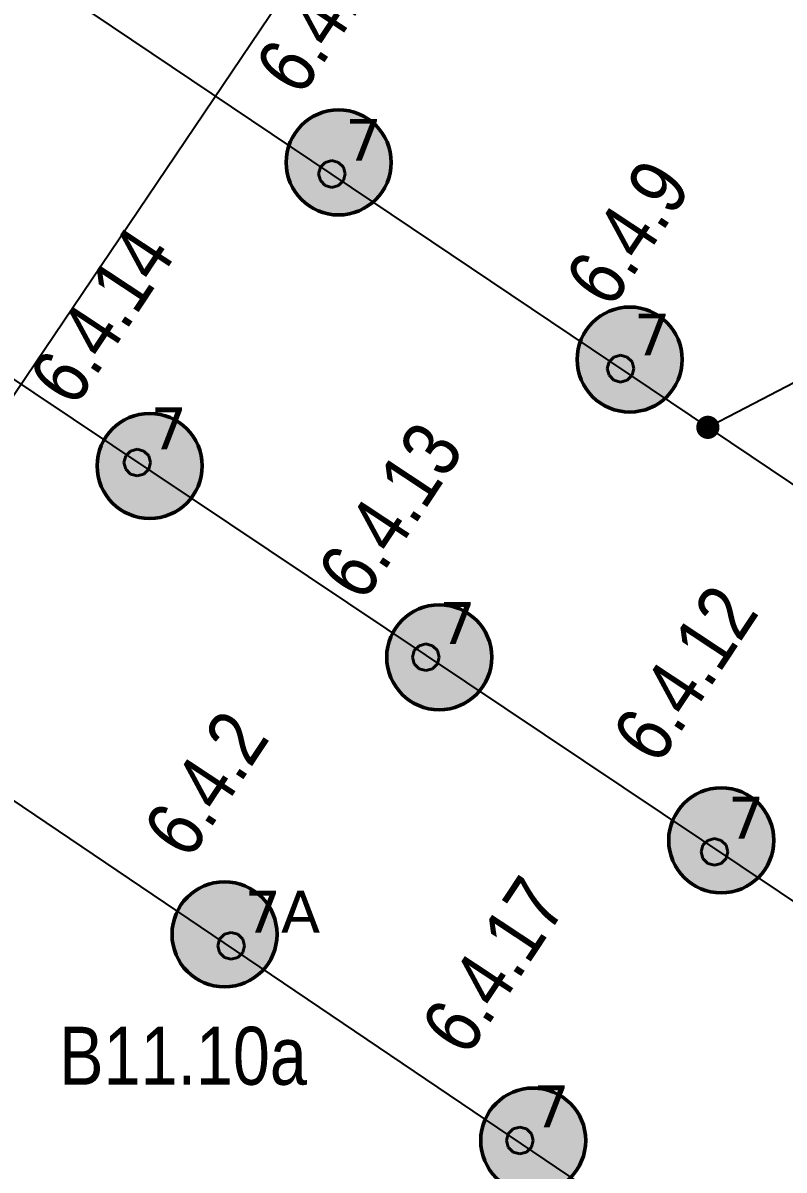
# Model space of a CAD drawing. Header units: millimetres. Extents: x -243740 to 150609, y -473655 to -165121.
# Drawn here: x 108792 to 112071, y -313636 to -308694 of the extents above; entities that cross this region are included whole.
import ezdxf
from ezdxf import colors
from ezdxf.entities.mleader import LeaderData, LeaderLine
from ezdxf.enums import TextEntityAlignment as Align
from ezdxf.math import Vec2, Vec3

# ---------------------------------------------------------------- set-up
doc = ezdxf.new("R2010")
doc.units = ezdxf.units.MM
doc.layers.add('_Гр.ЩД-1В.5.3.I4.7', color=6, linetype='Continuous')
doc.layers.add('_Гр.ЩД-1В.5.3.I4.8', color=6, linetype='Continuous')
for name, color, linetype, lineweight in [('_освещение_dali', 3, 'Continuous', 50), ('DLX_FL2_LUM 5', 5, 'Continuous', 40), ('Аварийное_овещение', 1, 'Continuous', 30)]:
    doc.layers.add(name, color=color, linetype=linetype, lineweight=lineweight)
doc.layers.add('DLX_FL1_LUM 9', color=7, linetype='Continuous', lineweight=40, true_color=0xf70808)
doc.styles.add('Arial Narrow_6', font='ARIALN.TTF', dxfattribs={"height": 193.245432})
doc.styles.add('ISOCPEUR', font='isocpeur.ttf')
doc.styles.get("Standard").update_dxf_attribs({"font": 'ARIALN.TTF'})
doc.styles.add('TableTextStyle', font='')
doc.styles.get('TableTextStyle').set_extended_font_data('VERDANA.TTF')
doc.linetypes.add('Truba', pattern='A,3e-05,[4,MSH_7,S=1,R=0,X=0,Y=0],-3.022072', length=3.022102)

# ---------------------------------------------------------------- blocks, each defined once
blk = doc.blocks.new('A$Caabd1818')
at = {"layer": 'DLX_FL1_LUM 9'}
for points in [[(105661.7, 84851.5, -2997), (105669.4, 84880.3, -2997)], [(105669.4, 84880.3, -2997), (105661.7, 84851.5, -2997)], [(105669.4, 84880.3, -2997), (105661.7, 84851.5, -2997)], [(105661.7, 84851.5, -2997), (105669.4, 84880.3, -2997)], [(105669.4, 84880.3, -2997), (105690.5, 84901.3, -2997)], [(105690.5, 84901.3, -2997), (105669.4, 84880.3, -2997)], [(105690.5, 84901.3, -2997), (105669.4, 84880.3, -2997)], [(105669.4, 84880.3, -2997), (105690.5, 84901.3, -2997)], [(105669.4, 84880.3, -2997), (105669.4, 84880.3, -2997)], [(105669.4, 84880.3, -2997), (105669.4, 84880.3, -2997)], [(105690.5, 84901.3, -2997), (105719.2, 84909, -2997)], [(105719.2, 84909, -2997), (105690.5, 84901.3, -2997)], [(105719.2, 84909, -2997), (105690.5, 84901.3, -2997)], [(105690.5, 84901.3, -2997), (105719.2, 84909, -2997)], [(105690.5, 84901.3, -2997), (105690.5, 84901.3, -2997)], [(105690.5, 84901.3, -2997), (105690.5, 84901.3, -2997)], [(105719.2, 84909, -2997), (105719.2, 84909, -2997)], [(105719.2, 84909, -2997), (105748, 84901.3, -2997)], [(105748, 84901.3, -2997), (105719.2, 84909, -2997)], [(105719.2, 84909, -2997), (105719.2, 84909, -2997)], [(105748, 84901.3, -2997), (105719.2, 84909, -2997)], [(105719.2, 84909, -2997), (105748, 84901.3, -2997)], [(105748, 84901.3, -2997), (105748, 84901.3, -2997)], [(105748, 84901.3, -2997), (105769, 84880.3, -2997)], [(105769, 84880.3, -2997), (105748, 84901.3, -2997)], [(105748, 84901.3, -2997), (105748, 84901.3, -2997)], [(105769, 84880.3, -2997), (105748, 84901.3, -2997)], [(105748, 84901.3, -2997), (105769, 84880.3, -2997)], [(105769, 84880.3, -2997), (105769, 84880.3, -2997)], [(105769, 84880.3, -2997), (105776.7, 84851.5, -2997)], [(105776.7, 84851.5, -2997), (105769, 84880.3, -2997)], [(105769, 84880.3, -2997), (105769, 84880.3, -2997)], [(105776.7, 84851.5, -2997), (105769, 84880.3, -2997)], [(105769, 84880.3, -2997), (105776.7, 84851.5, -2997)], [(105669.4, 84822.8, -2997), (105661.7, 84851.5, -2997)], [(105661.7, 84851.5, -2997), (105661.7, 84851.5, -2997)], [(105661.7, 84851.5, -2997), (105669.4, 84822.8, -2997)], [(105661.7, 84851.5, -2997), (105661.7, 84851.5, -2997)], [(105661.7, 84851.5, -2997), (105669.4, 84822.8, -2997)], [(105669.4, 84822.8, -2997), (105661.7, 84851.5, -2997)], [(105690.5, 84801.7, -2997), (105669.4, 84822.8, -2997)], [(105669.4, 84822.8, -2997), (105669.4, 84822.8, -2997)], [(105669.4, 84822.8, -2997), (105690.5, 84801.7, -2997)], [(105669.4, 84822.8, -2997), (105669.4, 84822.8, -2997)], [(105669.4, 84822.8, -2997), (105690.5, 84801.7, -2997)], [(105690.5, 84801.7, -2997), (105669.4, 84822.8, -2997)], [(105769, 84822.8, -2997), (105748, 84801.7, -2997)], [(105748, 84801.7, -2997), (105769, 84822.8, -2997)], [(105748, 84801.7, -2997), (105769, 84822.8, -2997)], [(105769, 84822.8, -2997), (105748, 84801.7, -2997)], [(105776.7, 84851.5, -2997), (105769, 84822.8, -2997)], [(105769, 84822.8, -2997), (105776.7, 84851.5, -2997)], [(105769, 84822.8, -2997), (105776.7, 84851.5, -2997)], [(105776.7, 84851.5, -2997), (105769, 84822.8, -2997)], [(105769, 84822.8, -2997), (105769, 84822.8, -2997)], [(105769, 84822.8, -2997), (105769, 84822.8, -2997)], [(105776.7, 84851.5, -2997), (105776.7, 84851.5, -2997)], [(105776.7, 84851.5, -2997), (105776.7, 84851.5, -2997)], [(105719.2, 84794, -2997), (105690.5, 84801.7, -2997)], [(105690.5, 84801.7, -2997), (105690.5, 84801.7, -2997)], [(105690.5, 84801.7, -2997), (105719.2, 84794, -2997)], [(105690.5, 84801.7, -2997), (105690.5, 84801.7, -2997)], [(105690.5, 84801.7, -2997), (105719.2, 84794, -2997)], [(105719.2, 84794, -2997), (105690.5, 84801.7, -2997)], [(105748, 84801.7, -2997), (105719.2, 84794, -2997)], [(105719.2, 84794, -2997), (105748, 84801.7, -2997)], [(105719.2, 84794, -2997), (105748, 84801.7, -2997)], [(105748, 84801.7, -2997), (105719.2, 84794, -2997)], [(105719.2, 84794, -2997), (105719.2, 84794, -2997)], [(105719.2, 84794, -2997), (105719.2, 84794, -2997)], [(105748, 84801.7, -2997), (105748, 84801.7, -2997)], [(105748, 84801.7, -2997), (105748, 84801.7, -2997)]]:
    blk.add_polyline3d(points, dxfattribs=at)
at = {"layer": 'DLX_FL2_LUM 5'}
for points in [[(106124.5, 88227.2, -2997), (106153.3, 88234.9, -2997)], [(106153.3, 88234.9, -2997), (106124.5, 88227.2, -2997)], [(106153.3, 88234.9, -2997), (106124.5, 88227.2, -2997)], [(106124.5, 88227.2, -2997), (106153.3, 88234.9, -2997)], [(106153.3, 88234.9, -2997), (106153.3, 88234.9, -2997)], [(106153.3, 88234.9, -2997), (106182, 88227.2, -2997)], [(106182, 88227.2, -2997), (106153.3, 88234.9, -2997)], [(106153.3, 88234.9, -2997), (106153.3, 88234.9, -2997)], [(106182, 88227.2, -2997), (106153.3, 88234.9, -2997)], [(106153.3, 88234.9, -2997), (106182, 88227.2, -2997)], [(106095.8, 88177.4, -2997), (106103.5, 88206.2, -2997)], [(106103.5, 88206.2, -2997), (106095.8, 88177.4, -2997)], [(106103.5, 88206.2, -2997), (106095.8, 88177.4, -2997)], [(106095.8, 88177.4, -2997), (106103.5, 88206.2, -2997)], [(106103.5, 88206.2, -2997), (106124.5, 88227.2, -2997)], [(106124.5, 88227.2, -2997), (106103.5, 88206.2, -2997)], [(106124.5, 88227.2, -2997), (106103.5, 88206.2, -2997)], [(106103.5, 88206.2, -2997), (106124.5, 88227.2, -2997)], [(106103.5, 88206.2, -2997), (106103.5, 88206.2, -2997)], [(106103.5, 88206.2, -2997), (106103.5, 88206.2, -2997)], [(106124.5, 88227.2, -2997), (106124.5, 88227.2, -2997)], [(106124.5, 88227.2, -2997), (106124.5, 88227.2, -2997)], [(106182, 88227.2, -2997), (106182, 88227.2, -2997)], [(106182, 88227.2, -2997), (106203.1, 88206.2, -2997)], [(106203.1, 88206.2, -2997), (106182, 88227.2, -2997)], [(106182, 88227.2, -2997), (106182, 88227.2, -2997)], [(106203.1, 88206.2, -2997), (106182, 88227.2, -2997)], [(106182, 88227.2, -2997), (106203.1, 88206.2, -2997)], [(106203.1, 88206.2, -2997), (106203.1, 88206.2, -2997)], [(106203.1, 88206.2, -2997), (106210.8, 88177.4, -2997)], [(106210.8, 88177.4, -2997), (106203.1, 88206.2, -2997)], [(106203.1, 88206.2, -2997), (106203.1, 88206.2, -2997)], [(106210.8, 88177.4, -2997), (106203.1, 88206.2, -2997)], [(106203.1, 88206.2, -2997), (106210.8, 88177.4, -2997)], [(106103.5, 88148.7, -2997), (106095.8, 88177.4, -2997)], [(106095.8, 88177.4, -2997), (106095.8, 88177.4, -2997)], [(106095.8, 88177.4, -2997), (106103.5, 88148.7, -2997)], [(106095.8, 88177.4, -2997), (106095.8, 88177.4, -2997)], [(106095.8, 88177.4, -2997), (106103.5, 88148.7, -2997)], [(106103.5, 88148.7, -2997), (106095.8, 88177.4, -2997)], [(106124.5, 88127.6, -2997), (106103.5, 88148.7, -2997)], [(106103.5, 88148.7, -2997), (106103.5, 88148.7, -2997)], [(106103.5, 88148.7, -2997), (106124.5, 88127.6, -2997)], [(106103.5, 88148.7, -2997), (106103.5, 88148.7, -2997)], [(106103.5, 88148.7, -2997), (106124.5, 88127.6, -2997)], [(106124.5, 88127.6, -2997), (106103.5, 88148.7, -2997)], [(106203.1, 88148.7, -2997), (106182, 88127.6, -2997)], [(106182, 88127.6, -2997), (106203.1, 88148.7, -2997)], [(106182, 88127.6, -2997), (106203.1, 88148.7, -2997)], [(106203.1, 88148.7, -2997), (106182, 88127.6, -2997)], [(106210.8, 88177.4, -2997), (106203.1, 88148.7, -2997)], [(106203.1, 88148.7, -2997), (106210.8, 88177.4, -2997)], [(106203.1, 88148.7, -2997), (106210.8, 88177.4, -2997)], [(106210.8, 88177.4, -2997), (106203.1, 88148.7, -2997)], [(106203.1, 88148.7, -2997), (106203.1, 88148.7, -2997)], [(106203.1, 88148.7, -2997), (106203.1, 88148.7, -2997)], [(106210.8, 88177.4, -2997), (106210.8, 88177.4, -2997)], [(106210.8, 88177.4, -2997), (106210.8, 88177.4, -2997)], [(106153.3, 88119.9, -2997), (106124.5, 88127.6, -2997)], [(106124.5, 88127.6, -2997), (106124.5, 88127.6, -2997)], [(106124.5, 88127.6, -2997), (106153.3, 88119.9, -2997)], [(106124.5, 88127.6, -2997), (106124.5, 88127.6, -2997)], [(106124.5, 88127.6, -2997), (106153.3, 88119.9, -2997)], [(106153.3, 88119.9, -2997), (106124.5, 88127.6, -2997)], [(106182, 88127.6, -2997), (106153.3, 88119.9, -2997)], [(106153.3, 88119.9, -2997), (106182, 88127.6, -2997)], [(106153.3, 88119.9, -2997), (106182, 88127.6, -2997)], [(106182, 88127.6, -2997), (106153.3, 88119.9, -2997)], [(106153.3, 88119.9, -2997), (106153.3, 88119.9, -2997)], [(106153.3, 88119.9, -2997), (106153.3, 88119.9, -2997)], [(106182, 88127.6, -2997), (106182, 88127.6, -2997)], [(106182, 88127.6, -2997), (106182, 88127.6, -2997)], [(107347, 87367.4, -2997), (107368.1, 87388.4, -2997)], [(107368.1, 87388.4, -2997), (107347, 87367.4, -2997)], [(107368.1, 87388.4, -2997), (107347, 87367.4, -2997)], [(107347, 87367.4, -2997), (107368.1, 87388.4, -2997)], [(107368.1, 87388.4, -2997), (107396.8, 87396.1, -2997)], [(107396.8, 87396.1, -2997), (107368.1, 87388.4, -2997)], [(107396.8, 87396.1, -2997), (107368.1, 87388.4, -2997)], [(107368.1, 87388.4, -2997), (107396.8, 87396.1, -2997)], [(107368.1, 87388.4, -2997), (107368.1, 87388.4, -2997)], [(107368.1, 87388.4, -2997), (107368.1, 87388.4, -2997)], [(107396.8, 87396.1, -2997), (107396.8, 87396.1, -2997)], [(107396.8, 87396.1, -2997), (107425.6, 87388.4, -2997)], [(107425.6, 87388.4, -2997), (107396.8, 87396.1, -2997)], [(107396.8, 87396.1, -2997), (107396.8, 87396.1, -2997)], [(107425.6, 87388.4, -2997), (107396.8, 87396.1, -2997)], [(107396.8, 87396.1, -2997), (107425.6, 87388.4, -2997)], [(107425.6, 87388.4, -2997), (107425.6, 87388.4, -2997)], [(107425.6, 87388.4, -2997), (107446.6, 87367.4, -2997)], [(107446.6, 87367.4, -2997), (107425.6, 87388.4, -2997)], [(107425.6, 87388.4, -2997), (107425.6, 87388.4, -2997)], [(107446.6, 87367.4, -2997), (107425.6, 87388.4, -2997)], [(107425.6, 87388.4, -2997), (107446.6, 87367.4, -2997)], [(107339.3, 87338.6, -2997), (107347, 87367.4, -2997)], [(107347, 87367.4, -2997), (107339.3, 87338.6, -2997)], [(107347, 87367.4, -2997), (107339.3, 87338.6, -2997)], [(107339.3, 87338.6, -2997), (107347, 87367.4, -2997)], [(107347, 87309.9, -2997), (107339.3, 87338.6, -2997)], [(107339.3, 87338.6, -2997), (107339.3, 87338.6, -2997)], [(107339.3, 87338.6, -2997), (107347, 87309.9, -2997)], [(107339.3, 87338.6, -2997), (107339.3, 87338.6, -2997)], [(107339.3, 87338.6, -2997), (107347, 87309.9, -2997)], [(107347, 87309.9, -2997), (107339.3, 87338.6, -2997)], [(107347, 87367.4, -2997), (107347, 87367.4, -2997)], [(107347, 87367.4, -2997), (107347, 87367.4, -2997)], [(107446.6, 87367.4, -2997), (107446.6, 87367.4, -2997)], [(107446.6, 87367.4, -2997), (107454.3, 87338.6, -2997)], [(107454.3, 87338.6, -2997), (107446.6, 87367.4, -2997)], [(107446.6, 87367.4, -2997), (107446.6, 87367.4, -2997)], [(107454.3, 87338.6, -2997), (107446.6, 87367.4, -2997)], [(107446.6, 87367.4, -2997), (107454.3, 87338.6, -2997)], [(107454.3, 87338.6, -2997), (107446.6, 87309.9, -2997)], [(107446.6, 87309.9, -2997), (107454.3, 87338.6, -2997)], [(107446.6, 87309.9, -2997), (107454.3, 87338.6, -2997)], [(107454.3, 87338.6, -2997), (107446.6, 87309.9, -2997)], [(107454.3, 87338.6, -2997), (107454.3, 87338.6, -2997)], [(107454.3, 87338.6, -2997), (107454.3, 87338.6, -2997)], [(107368.1, 87288.8, -2997), (107347, 87309.9, -2997)], [(107347, 87309.9, -2997), (107347, 87309.9, -2997)], [(107347, 87309.9, -2997), (107368.1, 87288.8, -2997)], [(107347, 87309.9, -2997), (107347, 87309.9, -2997)], [(107347, 87309.9, -2997), (107368.1, 87288.8, -2997)], [(107368.1, 87288.8, -2997), (107347, 87309.9, -2997)], [(107396.8, 87281.1, -2997), (107368.1, 87288.8, -2997)], [(107368.1, 87288.8, -2997), (107368.1, 87288.8, -2997)], [(107368.1, 87288.8, -2997), (107396.8, 87281.1, -2997)], [(107368.1, 87288.8, -2997), (107368.1, 87288.8, -2997)], [(107368.1, 87288.8, -2997), (107396.8, 87281.1, -2997)], [(107396.8, 87281.1, -2997), (107368.1, 87288.8, -2997)], [(107425.6, 87288.8, -2997), (107396.8, 87281.1, -2997)], [(107396.8, 87281.1, -2997), (107425.6, 87288.8, -2997)], [(107396.8, 87281.1, -2997), (107425.6, 87288.8, -2997)], [(107425.6, 87288.8, -2997), (107396.8, 87281.1, -2997)], [(107446.6, 87309.9, -2997), (107425.6, 87288.8, -2997)], [(107425.6, 87288.8, -2997), (107446.6, 87309.9, -2997)], [(107425.6, 87288.8, -2997), (107446.6, 87309.9, -2997)], [(107446.6, 87309.9, -2997), (107425.6, 87288.8, -2997)], [(107425.6, 87288.8, -2997), (107425.6, 87288.8, -2997)], [(107425.6, 87288.8, -2997), (107425.6, 87288.8, -2997)], [(107446.6, 87309.9, -2997), (107446.6, 87309.9, -2997)], [(107446.6, 87309.9, -2997), (107446.6, 87309.9, -2997)], [(107396.8, 87281.1, -2997), (107396.8, 87281.1, -2997)], [(107396.8, 87281.1, -2997), (107396.8, 87281.1, -2997)], [(105257, 86933.9, -2997), (105264.7, 86962.6, -2997)], [(105264.7, 86962.6, -2997), (105257, 86933.9, -2997)], [(105264.7, 86962.6, -2997), (105257, 86933.9, -2997)], [(105257, 86933.9, -2997), (105264.7, 86962.6, -2997)], [(105264.7, 86962.6, -2997), (105285.7, 86983.7, -2997)], [(105285.7, 86983.7, -2997), (105264.7, 86962.6, -2997)], [(105285.7, 86983.7, -2997), (105264.7, 86962.6, -2997)], [(105264.7, 86962.6, -2997), (105285.7, 86983.7, -2997)], [(105264.7, 86962.6, -2997), (105264.7, 86962.6, -2997)], [(105264.7, 86962.6, -2997), (105264.7, 86962.6, -2997)], [(105285.7, 86983.7, -2997), (105314.5, 86991.4, -2997)], [(105314.5, 86991.4, -2997), (105285.7, 86983.7, -2997)], [(105314.5, 86991.4, -2997), (105285.7, 86983.7, -2997)], [(105285.7, 86983.7, -2997), (105314.5, 86991.4, -2997)], [(105285.7, 86983.7, -2997), (105285.7, 86983.7, -2997)], [(105285.7, 86983.7, -2997), (105285.7, 86983.7, -2997)], [(105314.5, 86991.4, -2997), (105314.5, 86991.4, -2997)], [(105314.5, 86991.4, -2997), (105343.2, 86983.7, -2997)], [(105343.2, 86983.7, -2997), (105314.5, 86991.4, -2997)], [(105314.5, 86991.4, -2997), (105314.5, 86991.4, -2997)], [(105343.2, 86983.7, -2997), (105314.5, 86991.4, -2997)], [(105314.5, 86991.4, -2997), (105343.2, 86983.7, -2997)], [(105343.2, 86983.7, -2997), (105343.2, 86983.7, -2997)], [(105343.2, 86983.7, -2997), (105364.3, 86962.6, -2997)], [(105364.3, 86962.6, -2997), (105343.2, 86983.7, -2997)], [(105343.2, 86983.7, -2997), (105343.2, 86983.7, -2997)], [(105364.3, 86962.6, -2997), (105343.2, 86983.7, -2997)], [(105343.2, 86983.7, -2997), (105364.3, 86962.6, -2997)], [(105364.3, 86962.6, -2997), (105364.3, 86962.6, -2997)], [(105364.3, 86962.6, -2997), (105372, 86933.9, -2997)], [(105372, 86933.9, -2997), (105364.3, 86962.6, -2997)], [(105364.3, 86962.6, -2997), (105364.3, 86962.6, -2997)], [(105372, 86933.9, -2997), (105364.3, 86962.6, -2997)], [(105364.3, 86962.6, -2997), (105372, 86933.9, -2997)], [(105264.7, 86905.1, -2997), (105257, 86933.9, -2997)], [(105257, 86933.9, -2997), (105257, 86933.9, -2997)], [(105257, 86933.9, -2997), (105264.7, 86905.1, -2997)], [(105257, 86933.9, -2997), (105257, 86933.9, -2997)], [(105257, 86933.9, -2997), (105264.7, 86905.1, -2997)], [(105264.7, 86905.1, -2997), (105257, 86933.9, -2997)], [(105285.7, 86884.1, -2997), (105264.7, 86905.1, -2997)], [(105264.7, 86905.1, -2997), (105264.7, 86905.1, -2997)], [(105264.7, 86905.1, -2997), (105285.7, 86884.1, -2997)], [(105264.7, 86905.1, -2997), (105264.7, 86905.1, -2997)], [(105264.7, 86905.1, -2997), (105285.7, 86884.1, -2997)], [(105285.7, 86884.1, -2997), (105264.7, 86905.1, -2997)], [(105364.3, 86905.1, -2997), (105343.2, 86884.1, -2997)], [(105343.2, 86884.1, -2997), (105364.3, 86905.1, -2997)], [(105343.2, 86884.1, -2997), (105364.3, 86905.1, -2997)], [(105364.3, 86905.1, -2997), (105343.2, 86884.1, -2997)], [(105372, 86933.9, -2997), (105364.3, 86905.1, -2997)], [(105364.3, 86905.1, -2997), (105372, 86933.9, -2997)], [(105364.3, 86905.1, -2997), (105372, 86933.9, -2997)], [(105372, 86933.9, -2997), (105364.3, 86905.1, -2997)], [(105364.3, 86905.1, -2997), (105364.3, 86905.1, -2997)], [(105364.3, 86905.1, -2997), (105364.3, 86905.1, -2997)], [(105372, 86933.9, -2997), (105372, 86933.9, -2997)], [(105372, 86933.9, -2997), (105372, 86933.9, -2997)], [(105314.5, 86876.4, -2997), (105285.7, 86884.1, -2997)], [(105285.7, 86884.1, -2997), (105285.7, 86884.1, -2997)], [(105285.7, 86884.1, -2997), (105314.5, 86876.4, -2997)], [(105285.7, 86884.1, -2997), (105285.7, 86884.1, -2997)], [(105285.7, 86884.1, -2997), (105314.5, 86876.4, -2997)], [(105314.5, 86876.4, -2997), (105285.7, 86884.1, -2997)], [(105343.2, 86884.1, -2997), (105314.5, 86876.4, -2997)], [(105314.5, 86876.4, -2997), (105343.2, 86884.1, -2997)], [(105314.5, 86876.4, -2997), (105343.2, 86884.1, -2997)], [(105343.2, 86884.1, -2997), (105314.5, 86876.4, -2997)], [(105314.5, 86876.4, -2997), (105314.5, 86876.4, -2997)], [(105314.5, 86876.4, -2997), (105314.5, 86876.4, -2997)], [(105343.2, 86884.1, -2997), (105343.2, 86884.1, -2997)], [(105343.2, 86884.1, -2997), (105343.2, 86884.1, -2997)], [(106529.3, 86144.9, -2997), (106558, 86152.6, -2997)], [(106558, 86152.6, -2997), (106529.3, 86144.9, -2997)], [(106558, 86152.6, -2997), (106529.3, 86144.9, -2997)], [(106529.3, 86144.9, -2997), (106558, 86152.6, -2997)], [(106558, 86152.6, -2997), (106558, 86152.6, -2997)], [(106558, 86152.6, -2997), (106586.8, 86144.9, -2997)], [(106586.8, 86144.9, -2997), (106558, 86152.6, -2997)], [(106558, 86152.6, -2997), (106558, 86152.6, -2997)], [(106586.8, 86144.9, -2997), (106558, 86152.6, -2997)], [(106558, 86152.6, -2997), (106586.8, 86144.9, -2997)], [(106500.5, 86095.1, -2997), (106508.2, 86123.8, -2997)], [(106508.2, 86123.8, -2997), (106500.5, 86095.1, -2997)], [(106508.2, 86123.8, -2997), (106500.5, 86095.1, -2997)], [(106500.5, 86095.1, -2997), (106508.2, 86123.8, -2997)], [(106508.2, 86123.8, -2997), (106529.3, 86144.9, -2997)], [(106529.3, 86144.9, -2997), (106508.2, 86123.8, -2997)], [(106529.3, 86144.9, -2997), (106508.2, 86123.8, -2997)], [(106508.2, 86123.8, -2997), (106529.3, 86144.9, -2997)], [(106508.2, 86123.8, -2997), (106508.2, 86123.8, -2997)], [(106508.2, 86123.8, -2997), (106508.2, 86123.8, -2997)], [(106529.3, 86144.9, -2997), (106529.3, 86144.9, -2997)], [(106529.3, 86144.9, -2997), (106529.3, 86144.9, -2997)], [(106586.8, 86144.9, -2997), (106586.8, 86144.9, -2997)], [(106586.8, 86144.9, -2997), (106607.8, 86123.8, -2997)], [(106607.8, 86123.8, -2997), (106586.8, 86144.9, -2997)], [(106586.8, 86144.9, -2997), (106586.8, 86144.9, -2997)], [(106607.8, 86123.8, -2997), (106586.8, 86144.9, -2997)], [(106586.8, 86144.9, -2997), (106607.8, 86123.8, -2997)], [(106607.8, 86123.8, -2997), (106607.8, 86123.8, -2997)], [(106607.8, 86123.8, -2997), (106615.5, 86095.1, -2997)], [(106615.5, 86095.1, -2997), (106607.8, 86123.8, -2997)], [(106607.8, 86123.8, -2997), (106607.8, 86123.8, -2997)], [(106615.5, 86095.1, -2997), (106607.8, 86123.8, -2997)], [(106607.8, 86123.8, -2997), (106615.5, 86095.1, -2997)], [(106508.2, 86066.3, -2997), (106500.5, 86095.1, -2997)], [(106500.5, 86095.1, -2997), (106500.5, 86095.1, -2997)], [(106500.5, 86095.1, -2997), (106508.2, 86066.3, -2997)], [(106500.5, 86095.1, -2997), (106500.5, 86095.1, -2997)], [(106500.5, 86095.1, -2997), (106508.2, 86066.3, -2997)], [(106508.2, 86066.3, -2997), (106500.5, 86095.1, -2997)], [(106529.3, 86045.3, -2997), (106508.2, 86066.3, -2997)], [(106508.2, 86066.3, -2997), (106508.2, 86066.3, -2997)], [(106508.2, 86066.3, -2997), (106529.3, 86045.3, -2997)], [(106508.2, 86066.3, -2997), (106508.2, 86066.3, -2997)], [(106508.2, 86066.3, -2997), (106529.3, 86045.3, -2997)], [(106529.3, 86045.3, -2997), (106508.2, 86066.3, -2997)], [(106607.8, 86066.3, -2997), (106586.8, 86045.3, -2997)], [(106586.8, 86045.3, -2997), (106607.8, 86066.3, -2997)], [(106586.8, 86045.3, -2997), (106607.8, 86066.3, -2997)], [(106607.8, 86066.3, -2997), (106586.8, 86045.3, -2997)], [(106615.5, 86095.1, -2997), (106607.8, 86066.3, -2997)], [(106607.8, 86066.3, -2997), (106615.5, 86095.1, -2997)], [(106607.8, 86066.3, -2997), (106615.5, 86095.1, -2997)], [(106615.5, 86095.1, -2997), (106607.8, 86066.3, -2997)], [(106607.8, 86066.3, -2997), (106607.8, 86066.3, -2997)], [(106607.8, 86066.3, -2997), (106607.8, 86066.3, -2997)], [(106615.5, 86095.1, -2997), (106615.5, 86095.1, -2997)], [(106615.5, 86095.1, -2997), (106615.5, 86095.1, -2997)], [(106558, 86037.6, -2997), (106529.3, 86045.3, -2997)], [(106529.3, 86045.3, -2997), (106529.3, 86045.3, -2997)], [(106529.3, 86045.3, -2997), (106558, 86037.6, -2997)], [(106529.3, 86045.3, -2997), (106529.3, 86045.3, -2997)], [(106529.3, 86045.3, -2997), (106558, 86037.6, -2997)], [(106558, 86037.6, -2997), (106529.3, 86045.3, -2997)], [(106586.8, 86045.3, -2997), (106558, 86037.6, -2997)], [(106558, 86037.6, -2997), (106586.8, 86045.3, -2997)], [(106558, 86037.6, -2997), (106586.8, 86045.3, -2997)], [(106586.8, 86045.3, -2997), (106558, 86037.6, -2997)], [(106558, 86037.6, -2997), (106558, 86037.6, -2997)], [(106558, 86037.6, -2997), (106558, 86037.6, -2997)], [(106586.8, 86045.3, -2997), (106586.8, 86045.3, -2997)], [(106586.8, 86045.3, -2997), (106586.8, 86045.3, -2997)], [(107772.8, 85306.1, -2997), (107801.6, 85313.8, -2997)], [(107801.6, 85313.8, -2997), (107772.8, 85306.1, -2997)], [(107801.6, 85313.8, -2997), (107772.8, 85306.1, -2997)], [(107772.8, 85306.1, -2997), (107801.6, 85313.8, -2997)], [(107801.6, 85313.8, -2997), (107801.6, 85313.8, -2997)], [(107801.6, 85313.8, -2997), (107830.3, 85306.1, -2997)], [(107830.3, 85306.1, -2997), (107801.6, 85313.8, -2997)], [(107801.6, 85313.8, -2997), (107801.6, 85313.8, -2997)], [(107830.3, 85306.1, -2997), (107801.6, 85313.8, -2997)], [(107801.6, 85313.8, -2997), (107830.3, 85306.1, -2997)], [(107744.1, 85256.3, -2997), (107751.8, 85285, -2997)], [(107751.8, 85285, -2997), (107744.1, 85256.3, -2997)], [(107751.8, 85285, -2997), (107744.1, 85256.3, -2997)], [(107744.1, 85256.3, -2997), (107751.8, 85285, -2997)], [(107751.8, 85285, -2997), (107772.8, 85306.1, -2997)], [(107772.8, 85306.1, -2997), (107751.8, 85285, -2997)], [(107772.8, 85306.1, -2997), (107751.8, 85285, -2997)], [(107751.8, 85285, -2997), (107772.8, 85306.1, -2997)], [(107751.8, 85285, -2997), (107751.8, 85285, -2997)], [(107751.8, 85285, -2997), (107751.8, 85285, -2997)], [(107772.8, 85306.1, -2997), (107772.8, 85306.1, -2997)], [(107772.8, 85306.1, -2997), (107772.8, 85306.1, -2997)], [(107830.3, 85306.1, -2997), (107830.3, 85306.1, -2997)], [(107830.3, 85306.1, -2997), (107851.4, 85285, -2997)], [(107851.4, 85285, -2997), (107830.3, 85306.1, -2997)], [(107830.3, 85306.1, -2997), (107830.3, 85306.1, -2997)], [(107851.4, 85285, -2997), (107830.3, 85306.1, -2997)], [(107830.3, 85306.1, -2997), (107851.4, 85285, -2997)], [(107851.4, 85285, -2997), (107851.4, 85285, -2997)], [(107851.4, 85285, -2997), (107859.1, 85256.3, -2997)], [(107859.1, 85256.3, -2997), (107851.4, 85285, -2997)], [(107851.4, 85285, -2997), (107851.4, 85285, -2997)], [(107859.1, 85256.3, -2997), (107851.4, 85285, -2997)], [(107851.4, 85285, -2997), (107859.1, 85256.3, -2997)], [(107751.8, 85227.5, -2997), (107744.1, 85256.3, -2997)], [(107744.1, 85256.3, -2997), (107744.1, 85256.3, -2997)], [(107744.1, 85256.3, -2997), (107751.8, 85227.5, -2997)], [(107744.1, 85256.3, -2997), (107744.1, 85256.3, -2997)], [(107744.1, 85256.3, -2997), (107751.8, 85227.5, -2997)], [(107751.8, 85227.5, -2997), (107744.1, 85256.3, -2997)], [(107772.8, 85206.5, -2997), (107751.8, 85227.5, -2997)], [(107751.8, 85227.5, -2997), (107751.8, 85227.5, -2997)], [(107751.8, 85227.5, -2997), (107772.8, 85206.5, -2997)], [(107751.8, 85227.5, -2997), (107751.8, 85227.5, -2997)], [(107751.8, 85227.5, -2997), (107772.8, 85206.5, -2997)], [(107772.8, 85206.5, -2997), (107751.8, 85227.5, -2997)], [(107851.4, 85227.5, -2997), (107830.3, 85206.5, -2997)], [(107830.3, 85206.5, -2997), (107851.4, 85227.5, -2997)], [(107830.3, 85206.5, -2997), (107851.4, 85227.5, -2997)], [(107851.4, 85227.5, -2997), (107830.3, 85206.5, -2997)], [(107859.1, 85256.3, -2997), (107851.4, 85227.5, -2997)], [(107851.4, 85227.5, -2997), (107859.1, 85256.3, -2997)], [(107851.4, 85227.5, -2997), (107859.1, 85256.3, -2997)], [(107859.1, 85256.3, -2997), (107851.4, 85227.5, -2997)], [(107851.4, 85227.5, -2997), (107851.4, 85227.5, -2997)], [(107851.4, 85227.5, -2997), (107851.4, 85227.5, -2997)], [(107859.1, 85256.3, -2997), (107859.1, 85256.3, -2997)], [(107859.1, 85256.3, -2997), (107859.1, 85256.3, -2997)], [(107801.6, 85198.8, -2997), (107772.8, 85206.5, -2997)], [(107772.8, 85206.5, -2997), (107772.8, 85206.5, -2997)], [(107772.8, 85206.5, -2997), (107801.6, 85198.8, -2997)], [(107772.8, 85206.5, -2997), (107772.8, 85206.5, -2997)], [(107772.8, 85206.5, -2997), (107801.6, 85198.8, -2997)], [(107801.6, 85198.8, -2997), (107772.8, 85206.5, -2997)], [(107830.3, 85206.5, -2997), (107801.6, 85198.8, -2997)], [(107801.6, 85198.8, -2997), (107830.3, 85206.5, -2997)], [(107801.6, 85198.8, -2997), (107830.3, 85206.5, -2997)], [(107830.3, 85206.5, -2997), (107801.6, 85198.8, -2997)], [(107801.6, 85198.8, -2997), (107801.6, 85198.8, -2997)], [(107801.6, 85198.8, -2997), (107801.6, 85198.8, -2997)], [(107830.3, 85206.5, -2997), (107830.3, 85206.5, -2997)], [(107830.3, 85206.5, -2997), (107830.3, 85206.5, -2997)], [(106905.3, 84012.7, -2997), (106913, 84041.5, -2997)], [(106913, 84041.5, -2997), (106905.3, 84012.7, -2997)], [(106913, 84041.5, -2997), (106905.3, 84012.7, -2997)], [(106905.3, 84012.7, -2997), (106913, 84041.5, -2997)], [(106913, 84041.5, -2997), (106934, 84062.5, -2997)], [(106934, 84062.5, -2997), (106913, 84041.5, -2997)], [(106934, 84062.5, -2997), (106913, 84041.5, -2997)], [(106913, 84041.5, -2997), (106934, 84062.5, -2997)], [(106913, 84041.5, -2997), (106913, 84041.5, -2997)], [(106913, 84041.5, -2997), (106913, 84041.5, -2997)], [(106934, 84062.5, -2997), (106962.8, 84070.2, -2997)], [(106962.8, 84070.2, -2997), (106934, 84062.5, -2997)], [(106962.8, 84070.2, -2997), (106934, 84062.5, -2997)], [(106934, 84062.5, -2997), (106962.8, 84070.2, -2997)], [(106934, 84062.5, -2997), (106934, 84062.5, -2997)], [(106934, 84062.5, -2997), (106934, 84062.5, -2997)], [(106962.8, 84070.2, -2997), (106962.8, 84070.2, -2997)], [(106962.8, 84070.2, -2997), (106991.5, 84062.5, -2997)], [(106991.5, 84062.5, -2997), (106962.8, 84070.2, -2997)], [(106962.8, 84070.2, -2997), (106962.8, 84070.2, -2997)], [(106991.5, 84062.5, -2997), (106962.8, 84070.2, -2997)], [(106962.8, 84070.2, -2997), (106991.5, 84062.5, -2997)], [(106991.5, 84062.5, -2997), (106991.5, 84062.5, -2997)], [(106991.5, 84062.5, -2997), (107012.6, 84041.5, -2997)], [(107012.6, 84041.5, -2997), (106991.5, 84062.5, -2997)], [(106991.5, 84062.5, -2997), (106991.5, 84062.5, -2997)], [(107012.6, 84041.5, -2997), (106991.5, 84062.5, -2997)], [(106991.5, 84062.5, -2997), (107012.6, 84041.5, -2997)], [(107012.6, 84041.5, -2997), (107012.6, 84041.5, -2997)], [(107012.6, 84041.5, -2997), (107020.3, 84012.7, -2997)], [(107020.3, 84012.7, -2997), (107012.6, 84041.5, -2997)], [(107012.6, 84041.5, -2997), (107012.6, 84041.5, -2997)], [(107020.3, 84012.7, -2997), (107012.6, 84041.5, -2997)], [(107012.6, 84041.5, -2997), (107020.3, 84012.7, -2997)], [(106913, 83984, -2997), (106905.3, 84012.7, -2997)], [(106905.3, 84012.7, -2997), (106905.3, 84012.7, -2997)], [(106905.3, 84012.7, -2997), (106913, 83984, -2997)], [(106905.3, 84012.7, -2997), (106905.3, 84012.7, -2997)], [(106905.3, 84012.7, -2997), (106913, 83984, -2997)], [(106913, 83984, -2997), (106905.3, 84012.7, -2997)], [(106934, 83962.9, -2997), (106913, 83984, -2997)], [(106913, 83984, -2997), (106913, 83984, -2997)], [(106913, 83984, -2997), (106934, 83962.9, -2997)], [(106913, 83984, -2997), (106913, 83984, -2997)], [(106913, 83984, -2997), (106934, 83962.9, -2997)], [(106934, 83962.9, -2997), (106913, 83984, -2997)], [(107012.6, 83984, -2997), (106991.5, 83962.9, -2997)], [(106991.5, 83962.9, -2997), (107012.6, 83984, -2997)], [(106991.5, 83962.9, -2997), (107012.6, 83984, -2997)], [(107012.6, 83984, -2997), (106991.5, 83962.9, -2997)], [(107020.3, 84012.7, -2997), (107012.6, 83984, -2997)], [(107012.6, 83984, -2997), (107020.3, 84012.7, -2997)], [(107012.6, 83984, -2997), (107020.3, 84012.7, -2997)], [(107020.3, 84012.7, -2997), (107012.6, 83984, -2997)], [(107012.6, 83984, -2997), (107012.6, 83984, -2997)], [(107012.6, 83984, -2997), (107012.6, 83984, -2997)], [(107020.3, 84012.7, -2997), (107020.3, 84012.7, -2997)], [(107020.3, 84012.7, -2997), (107020.3, 84012.7, -2997)], [(106962.8, 83955.2, -2997), (106934, 83962.9, -2997)], [(106934, 83962.9, -2997), (106934, 83962.9, -2997)], [(106934, 83962.9, -2997), (106962.8, 83955.2, -2997)], [(106934, 83962.9, -2997), (106934, 83962.9, -2997)], [(106934, 83962.9, -2997), (106962.8, 83955.2, -2997)], [(106962.8, 83955.2, -2997), (106934, 83962.9, -2997)], [(106991.5, 83962.9, -2997), (106962.8, 83955.2, -2997)], [(106962.8, 83955.2, -2997), (106991.5, 83962.9, -2997)], [(106962.8, 83955.2, -2997), (106991.5, 83962.9, -2997)], [(106991.5, 83962.9, -2997), (106962.8, 83955.2, -2997)], [(106962.8, 83955.2, -2997), (106962.8, 83955.2, -2997)], [(106962.8, 83955.2, -2997), (106962.8, 83955.2, -2997)], [(106991.5, 83962.9, -2997), (106991.5, 83962.9, -2997)], [(106991.5, 83962.9, -2997), (106991.5, 83962.9, -2997)]]:
    blk.add_polyline3d(points, dxfattribs=at)
at = {"layer": 'Аварийное_овещение', "lineweight": 40, "style": 'Arial Narrow_6'}
blk.add_text('В11.10а', height=250, dxfattribs=at).set_placement((104978.2, 84252.9))
blk = doc.blocks.new('_Dot')
at = {"color": 0, "linetype": 'ByBlock', "lineweight": -2}
blk.add_line((-0.5, 0), (-1, 0), dxfattribs=at)
at = {"color": 0, "linetype": 'ByBlock', "const_width": 0.5}
blk.add_lwpolyline([(-0.25, 0, 1), (0.25, 0, 1)], format="xyb", close=True, dxfattribs=at)
blk = doc.blocks.new('A$Cab2378fa')
at = {"lineweight": 25, "true_color": 0xfff5f5}
h = blk.add_hatch(color=7, dxfattribs=at)
h.dxf.hatch_style = 1
h.paths.add_polyline_path([(0, 0), (-141.6, -170.3, 0.174923), (3, -222.4, 0.197808), (162.3, -156.8)])
h.paths.add_polyline_path([(-163.2, 157.6), (0, 0), (147.8, 177.8, 0.175398), (3, 230.2, 0.209014)])
at = {"lineweight": 25}
h = blk.add_hatch(color=0, dxfattribs=at)
h.paths.add_polyline_path([(162.3, -156.8, 0.442338), (147.8, 177.8), (0, 0)])
h.paths.add_polyline_path([(-141.6, -170.3), (0, 0), (-163.2, 157.6, 0.430096)])
blk.add_circle((3, 3.9), 226.3)

msp = doc.modelspace()

# ---------------------------------------------------------------- linework, layer by layer
at = {"layer": '_Гр.ЩД-1В.5.3.I4.7', "ltscale": 100}
msp.add_lwpolyline([(110620.9, -307526.2), (105578, -315002.6), (102382.6, -312871.3), (92209.8, -327982.2), (99837.9, -333115.4), (98755.9, -334717.5), (91139.6, -329573.4), (90068.9, -331156.6), (97693.6, -336298.2), (97170.1, -337088.3), (89161.9, -331686.6), (79471.4, -345952.4)], dxfattribs=at)
at = {"layer": '_Гр.ЩД-1В.5.3.I4.8', "ltscale": 100}
msp.add_lwpolyline([(110553.4, -307179.2), (109976.5, -306794.6), (108829.6, -308476.8), (113903.4, -311889.5), (113068.4, -313118.7), (107990.8, -309720.4), (107152, -310963.9), (112215.3, -314387.1), (111376.5, -315630.7), (103836.7, -310519.3), (104675.5, -309275.8), (105997.6, -310193.1), (106846.9, -308939.1), (105514.3, -308032.2), (106338.7, -306813.6), (107675.2, -307706), (108934.3, -305822.4), (107784.8, -305047.1), (118828.7, -288636.8)], dxfattribs=at)

# ---------------------------------------------------------------- block references
at = {"layer": '_освещение_dali', "color": 5, "ltscale": 100}
for p in [(110148.7, -309298.5, -2997), (111402.8, -310147.8, -2997), (109334.8, -310606.2, -2997), (110582.2, -311430.6, -2997), (111797.1, -312219.6, -2997), (110987, -313513, -2997)]:
    msp.add_blockref('A$Cab2378fa', p, dxfattribs=at)
at = {"layer": '_освещение_dali', "color": 1, "ltscale": 100}
msp.add_blockref('A$Cab2378fa', (109657.2, -312624.4, -2997), dxfattribs=at)
at = {"layer": 'Defpoints', "linetype": 'Truba', "ltscale": 100}
msp.add_blockref('A$Caabd1818', (3969.7, -397521.8), dxfattribs=at)

# ---------------------------------------------------------------- texts
at = {"layer": '_Гр.ЩД-1В.5.3.I4.8', "ltscale": 100}
for s, p in [('6.4.8', (110227.4, -308792.8)), ('6.4.9', (111563.5, -309706.7, -2997)), ('6.4.14', (109296.7, -310065.5)), ('6.4.13', (110539.9, -310904.8)), ('6.4.12', (111810.4, -311607.2)), ('6.4.2', (109746, -312081.7)), ('6.4.17', (110986.4, -312863.5))]:
    msp.add_text(s, height=250, rotation=56.5225, dxfattribs=at).set_placement(p, align=Align.BOTTOM_CENTER)
at = {"layer": '_освещение_dali', "color": 241, "true_color": 0xf37aa8, "style": 'TableTextStyle'}
for s, p in [('7', (110180.5, -309286.9, -2997)), ('7', (111424, -310125.7, -2997)), ('7', (109341.7, -310530.4, -2997)), ('7', (110585.2, -311369.2, -2997)), ('7', (111828.8, -312208, -2997)), ('7А', (109746.4, -312612.8, -2997)), ('7', (110990, -313451.6, -2997))]:
    msp.add_text(s, height=180, dxfattribs=at).set_placement(p)

# ---------------------------------------------------------------- leaders
at = {"layer": '_Гр.ЩД-1В.5.3.I4.8', "ltscale": 100}
ml = msp.add_multileader_mtext('Standard', dxfattribs=at)
ml.set_content('Гр.ЩД-1В.5.3.I4.8', color=256, style='ISOCPEUR')
ml.set_leader_properties()
ml.set_arrow_properties(name='DOT')
ml.build(insert=Vec2(0, 0))
ml.multileader.update_dxf_attribs({"has_dogleg": 0, "text_left_attachment_type": 6, "text_right_attachment_type": 6, "arrow_head_size": 100})
ctx = ml.context
ctx.base_point, ctx.char_height, ctx.arrow_head_size, ctx.landing_gap_size, ctx.plane_origin, ctx.plane_x_axis, ctx.plane_y_axis = Vec3(113769.5, -309377.1), 250, 100, 200, Vec3(55063, -167922.1), Vec3(0.559193, 0.829038), Vec3(-0.829038, 0.559193)
ctx.left_attachment, ctx.right_attachment = 6, 6
notes = []
notes.append((ctx, [(0, (1, 1, 0), (113765.1, -309383.7), (0.559193, 0.829038), 8, [(1, [(111742.4, -310436)], 0, [])])]))
ctx.mtext.insert, ctx.mtext.text_direction, ctx.mtext.rotation, ctx.mtext.flow_direction = Vec3(113611.9, -309029.6), Vec3(0.559193, 0.829038), 0.977384, 5
for ctx, leaders in notes:
    for number, flags, end, landing, length, lines in leaders:
        leader = LeaderData()
        leader.index, (leader.has_last_leader_line, leader.has_dogleg_vector, leader.attachment_direction) = number, flags
        leader.last_leader_point, leader.dogleg_vector, leader.dogleg_length = Vec3(end), Vec3(landing), length
        for number, points, colour, breaks in lines:
            line = LeaderLine()
            line.index, line.vertices, line.color, line.breaks = number, Vec3.list(points), colors.encode_raw_color(colour), breaks
            leader.lines.append(line)
        ctx.leaders.append(leader)

doc.saveas('drawing.dxf')
